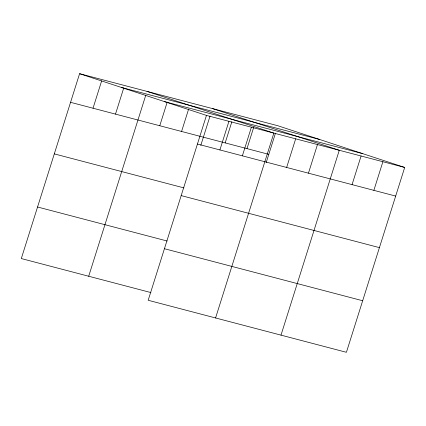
<?xml version="1.0" encoding="UTF-8"?>
<svg xmlns="http://www.w3.org/2000/svg" width="426" height="426" viewBox="0 0 426 426"><rect width="100%" height="100%" fill="white"/><g stroke="black" fill="none" stroke-linecap="round" stroke-linejoin="round"><path stroke-width="0.64" d="M404.7 167.445L206.461 115.414L148.179 300.271L346.413 352.302L404.7 167.445L277.821 125.729L79.587 73.698L21.3 258.555L150.91 292.571M93.028 108.22L101.66 80.839M115.494 114.12L123.737 87.98M88.699 276.245L145.809 95.12M159.766 125.739L167.221 102.091M181.572 131.464L188.638 109.056M200.8 145.357L210.05 116.026M219.901 149.941L228.932 121.309M225.184 142.907L231.856 121.751M242.373 155.836L251.399 127.209M246.989 148.631L253.662 127.47M215.577 317.961L273.865 133.104L146.986 91.388M266.218 162.53L275.468 133.194M286.645 167.455L295.671 138.828M308.451 173.18L317.476 144.552M280.995 335.134L339.282 150.277L212.404 108.555M352.062 184.628L361.088 155.996M373.868 190.347L382.894 161.72M121.453 87.463L319.692 139.494M164.596 101.649L362.83 153.679M70.562 102.325L268.795 154.356M197.435 144.041L395.674 196.072M54.304 153.882L183.915 187.898M181.183 195.598L379.417 247.628M37.557 206.999L167.168 241.02M164.431 248.715L362.67 300.745M79.587 73.698L206.461 115.414"/></g></svg>
